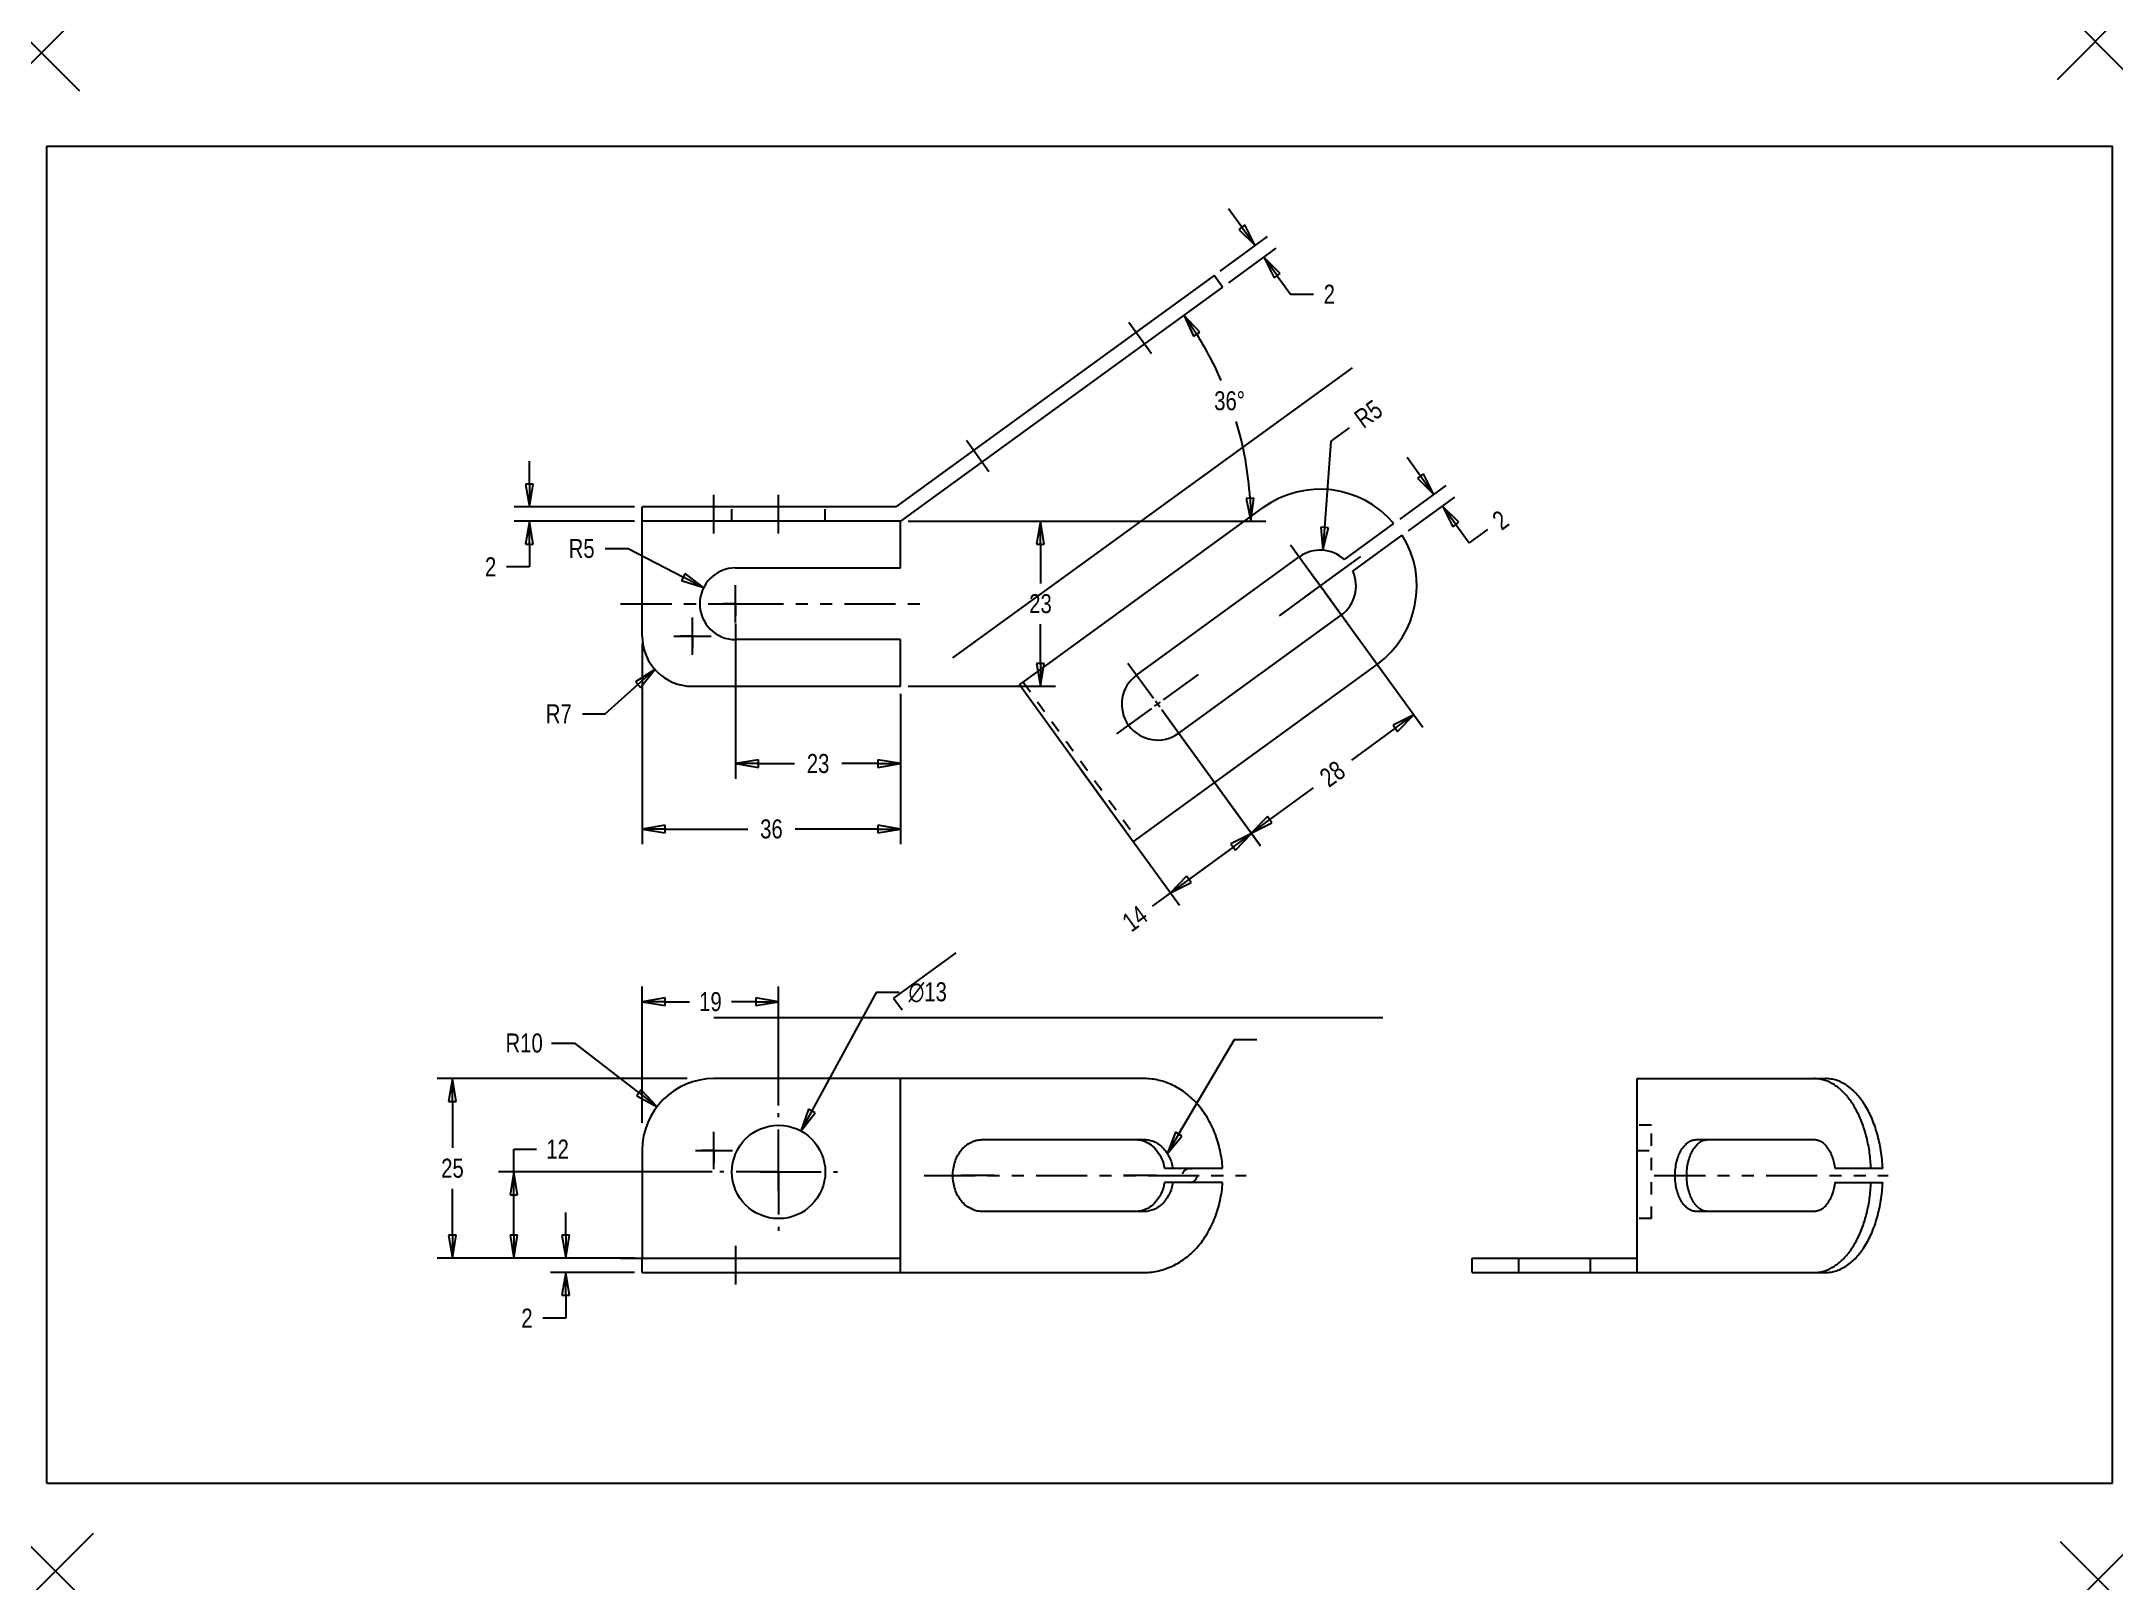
# Model space of a CAD drawing. Header units: inches. Extents: x 0 to 17, y -0.8 to 11.9.
import ezdxf

# ---------------------------------------------------------------- set-up
doc = ezdxf.new("R2010")
doc.units = ezdxf.units.IN
doc.header["$LTSCALE"] = 0.935
doc.header["$MEASUREMENT"] = 0
doc.header["$PDMODE"] = 3
doc.header["$PDSIZE"] = 0.3125
for name, pattern in [('CENTER', [0.6, 0.375, -0.075, 0.075, -0.075]), ('CENTER2', [1.125, 0.75, -0.125, 0.125, -0.125]), ('DASHED', [0.2, 0.1, -0.1]), ('HIDDEN', [0.2, 0.1, -0.1]), ('PHANTOM', [0.8, 0.45, -0.05, 0.1, -0.05, 0.1, -0.05])]:
    doc.linetypes.add(name, pattern=pattern)
doc.layers.get('0').update_dxf_attribs({"linetype": 'CONTINUOUS'})
doc.layers.get('Defpoints').update_dxf_attribs({"linetype": 'CONTINUOUS'})
for name, color, linetype in [('02___PRT_ALL_AXES', 7, 'CONTINUOUS'), ('03___PRT_ALL_CURVES', 7, 'CONTINUOUS'), ('aux line', 7, 'CONTINUOUS'), ('constructions', 7, 'DASHED'), ('Dimensions', 6, 'CONTINUOUS'), ('newhidden', 7, 'HIDDEN'), ('newview', 7, 'CONTINUOUS')]:
    doc.layers.add(name, color=color, linetype=linetype)
doc.styles.get("Standard").update_dxf_attribs({"font": 'txt', "width": 0.8})
doc.dimstyles.get("Standard").update_dxf_attribs({"dimtxt": 0.15625, "dimasz": 0.1875, "dimexe": 0.125, "dimexo": 0.0625, "dimgap": 0.09, "dimtad": 0, "dimtih": 1, "dimtoh": 1, "dimzin": 4, "dimdsep": 46, "dimtxsty": 'Standard', "dimblk": 'CLOSED', "dimblk1": 'CLOSED', "dimblk2": 'CLOSED', "dimcen": 0.09, "dimadec": 0, "dimazin": 0, "dimtp": 0.01, "dimtm": 0.01, "dimtfac": 1, "dimtofl": 0, "dimtmove": 0, "dimatfit": 3, "dimldrblk": 'CLOSED', "dimfxl": 1, "dimtolj": 1, "dimtzin": 4, "dimarcsym": 0})

# ---------------------------------------------------------------- blocks, each defined once
blk = doc.blocks.new('_CLOSED')
at = {"color": 0, "linetype": 'ByBlock'}
for p, q in [((0, 0), (-1, 0.167)), ((-1, 0.167), (-1, -0.167)), ((-1, -0.167), (0, 0)), ((-1, 0), (0, 0))]:
    blk.add_line(p, q, dxfattribs=at)
blk = doc.blocks.new('*D1')
at = {"layer": 'Defpoints', "color": 0, "transparency": 16777216}
for p in [(7.026, 7.914), (7.026, 6.556), (8.177, 6.556)]:
    blk.add_point(p, dxfattribs=at)
at = {"layer": 'Dimensions', "color": 0, "lineweight": -2, "transparency": 16777216}
for p, q in [((7.088, 7.914), (8.302, 7.914)), ((8.177, 7.727), (8.177, 7.403)), ((8.177, 6.743), (8.177, 7.067)), ((7.088, 6.556), (8.302, 6.556))]:
    blk.add_line(p, q, dxfattribs=at)
at = {"layer": 'Dimensions', "color": 0, "lineweight": -2, "transparency": 16777216, "xscale": 0.1875, "yscale": 0.1875, "zscale": 0.1875}
for p, rotation in [((8.177, 7.914), 90), ((8.177, 6.556), 270)]:
    blk.add_blockref('_CLOSED', p, dxfattribs=dict(at, rotation=rotation))
at = {"layer": 'Dimensions', "color": 0, "transparency": 16777216, "insert": (8.177, 7.235), "char_height": 0.1562, "attachment_point": 5}
blk.add_mtext('\\A1;23', dxfattribs=at)
blk = doc.blocks.new('*D2')
at = {"layer": 'Defpoints', "color": 0, "transparency": 16777216}
for p in [(4.9, 8.032), (3.971, 7.914), (4.9, 7.914)]:
    blk.add_point(p, dxfattribs=at)
at = {"layer": 'Dimensions', "color": 0, "lineweight": -2, "transparency": 16777216}
for p, q in [((3.971, 8.22), (3.971, 8.407)), ((4.837, 8.032), (3.846, 8.032)), ((4.837, 7.914), (3.846, 7.914)), ((3.971, 7.727), (3.971, 7.539)), ((3.971, 7.539), (3.783, 7.539))]:
    blk.add_line(p, q, dxfattribs=at)
at = {"layer": 'Dimensions', "color": 0, "lineweight": -2, "transparency": 16777216, "xscale": 0.1875, "yscale": 0.1875, "zscale": 0.1875}
for p, rotation in [((3.971, 8.032), 270), ((3.971, 7.914), 90)]:
    blk.add_blockref('_CLOSED', p, dxfattribs=dict(at, rotation=rotation))
at = {"layer": 'Dimensions', "color": 0, "transparency": 16777216, "insert": (3.652, 7.539), "char_height": 0.1562, "attachment_point": 5}
blk.add_mtext('\\A1;2', dxfattribs=at)
blk = doc.blocks.new('*D3')
at = {"layer": 'Defpoints', "color": 0, "transparency": 16777216}
for p in [(4.9, 6.969), (7.026, 6.556), (7.026, 5.382)]:
    blk.add_point(p, dxfattribs=at)
at = {"layer": 'Dimensions', "color": 0, "lineweight": -2, "transparency": 16777216}
for p, q in [((4.9, 6.907), (4.9, 5.257)), ((7.026, 6.493), (7.026, 5.257)), ((5.087, 5.382), (5.769, 5.382)), ((6.838, 5.382), (6.157, 5.382))]:
    blk.add_line(p, q, dxfattribs=at)
at = {"layer": 'Dimensions', "color": 0, "lineweight": -2, "transparency": 16777216, "xscale": 0.1875, "yscale": 0.1875, "zscale": 0.1875, "rotation": 180}
blk.add_blockref('_CLOSED', (4.9, 5.382), dxfattribs=at)
at = {"layer": 'Dimensions', "color": 0, "lineweight": -2, "transparency": 16777216, "xscale": 0.1875, "yscale": 0.1875, "zscale": 0.1875}
blk.add_blockref('_CLOSED', (7.026, 5.382), dxfattribs=at)
at = {"layer": 'Dimensions', "color": 0, "transparency": 16777216, "insert": (5.963, 5.382), "char_height": 0.1562, "attachment_point": 5}
blk.add_mtext('\\A1;36', dxfattribs=at)
blk = doc.blocks.new('*D4')
at = {"layer": 'Defpoints', "color": 0, "transparency": 16777216}
for p in [(5.668, 7.135), (7.026, 6.556), (7.026, 5.92)]:
    blk.add_point(p, dxfattribs=at)
at = {"layer": 'Dimensions', "color": 0, "lineweight": -2, "transparency": 16777216}
for p, q in [((5.668, 7.073), (5.668, 5.795)), ((7.026, 6.493), (7.026, 5.795)), ((5.855, 5.92), (6.153, 5.92)), ((6.838, 5.92), (6.541, 5.92))]:
    blk.add_line(p, q, dxfattribs=at)
at = {"layer": 'Dimensions', "color": 0, "lineweight": -2, "transparency": 16777216, "xscale": 0.1875, "yscale": 0.1875, "zscale": 0.1875, "rotation": 180}
blk.add_blockref('_CLOSED', (5.668, 5.92), dxfattribs=at)
at = {"layer": 'Dimensions', "color": 0, "lineweight": -2, "transparency": 16777216, "xscale": 0.1875, "yscale": 0.1875, "zscale": 0.1875}
blk.add_blockref('_CLOSED', (7.026, 5.92), dxfattribs=at)
at = {"layer": 'Dimensions', "color": 0, "transparency": 16777216, "insert": (6.347, 5.92), "char_height": 0.1562, "attachment_point": 5}
blk.add_mtext('\\A1;23', dxfattribs=at)
blk = doc.blocks.new('*D5')
at = {"layer": 'Defpoints', "color": 0, "transparency": 16777216}
for p in [(6.022, 3.961), (4.9, 2.903), (6.022, 3.045)]:
    blk.add_point(p, dxfattribs=at)
at = {"layer": 'Dimensions', "color": 0, "lineweight": -2, "transparency": 16777216}
for p, q in [((4.9, 2.966), (4.9, 4.086)), ((5.087, 3.961), (5.288, 3.961)), ((5.834, 3.961), (5.634, 3.961)), ((6.022, 3.108), (6.022, 4.086))]:
    blk.add_line(p, q, dxfattribs=at)
at = {"layer": 'Dimensions', "color": 0, "lineweight": -2, "transparency": 16777216, "xscale": 0.1875, "yscale": 0.1875, "zscale": 0.1875, "rotation": 180}
blk.add_blockref('_CLOSED', (4.9, 3.961), dxfattribs=at)
at = {"layer": 'Dimensions', "color": 0, "lineweight": -2, "transparency": 16777216, "xscale": 0.1875, "yscale": 0.1875, "zscale": 0.1875}
blk.add_blockref('_CLOSED', (6.022, 3.961), dxfattribs=at)
at = {"layer": 'Dimensions', "color": 0, "transparency": 16777216, "insert": (5.461, 3.961), "char_height": 0.1562, "attachment_point": 5}
blk.add_mtext('\\A1;19', dxfattribs=at)
blk = doc.blocks.new('*D6')
at = {"layer": 'Defpoints', "color": 0, "transparency": 16777216}
for p in [(3.338, 3.329), (5.332, 3.329), (4.81, 1.853)]:
    blk.add_point(p, dxfattribs=at)
at = {"layer": 'Dimensions', "color": 0, "lineweight": -2, "transparency": 16777216}
for p, q in [((5.27, 3.329), (3.213, 3.329)), ((3.338, 3.141), (3.338, 2.759)), ((3.338, 2.04), (3.338, 2.423)), ((4.747, 1.853), (3.213, 1.853))]:
    blk.add_line(p, q, dxfattribs=at)
at = {"layer": 'Dimensions', "color": 0, "lineweight": -2, "transparency": 16777216, "xscale": 0.1875, "yscale": 0.1875, "zscale": 0.1875}
for p, rotation in [((3.338, 3.329), 90), ((3.338, 1.853), 270)]:
    blk.add_blockref('_CLOSED', p, dxfattribs=dict(at, rotation=rotation))
at = {"layer": 'Dimensions', "color": 0, "transparency": 16777216, "insert": (3.338, 2.591), "char_height": 0.1562, "attachment_point": 5}
blk.add_mtext('\\A1;25', dxfattribs=at)
blk = doc.blocks.new('*D7')
at = {"layer": 'Defpoints', "color": 0, "transparency": 16777216}
for p in [(3.843, 2.561), (5.538, 2.561), (4.9, 1.853)]:
    blk.add_point(p, dxfattribs=at)
at = {"layer": 'Dimensions', "color": 0, "lineweight": -2, "transparency": 16777216}
for p, q in [((3.843, 2.561), (3.843, 2.749)), ((3.843, 2.749), (4.03, 2.749)), ((5.476, 2.561), (3.718, 2.561)), ((3.843, 2.04), (3.843, 2.374)), ((4.837, 1.853), (3.718, 1.853))]:
    blk.add_line(p, q, dxfattribs=at)
at = {"layer": 'Dimensions', "color": 0, "lineweight": -2, "transparency": 16777216, "xscale": 0.1875, "yscale": 0.1875, "zscale": 0.1875}
for p, rotation in [((3.843, 2.561), 90), ((3.843, 1.853), 270)]:
    blk.add_blockref('_CLOSED', p, dxfattribs=dict(at, rotation=rotation))
at = {"layer": 'Dimensions', "color": 0, "transparency": 16777216, "insert": (4.203, 2.749), "char_height": 0.1562, "attachment_point": 5}
blk.add_mtext('\\A1;12', dxfattribs=at)
blk = doc.blocks.new('*D8')
at = {"layer": 'Defpoints', "color": 0, "transparency": 16777216}
for p in [(4.27, 1.734), (4.9, 1.853), (4.9, 1.734)]:
    blk.add_point(p, dxfattribs=at)
at = {"layer": 'Dimensions', "color": 0, "lineweight": -2, "transparency": 16777216}
for p, q in [((4.27, 2.04), (4.27, 2.228)), ((4.837, 1.853), (4.145, 1.853)), ((4.837, 1.734), (4.145, 1.734)), ((4.27, 1.547), (4.27, 1.359)), ((4.27, 1.359), (4.082, 1.359))]:
    blk.add_line(p, q, dxfattribs=at)
at = {"layer": 'Dimensions', "color": 0, "lineweight": -2, "transparency": 16777216, "xscale": 0.1875, "yscale": 0.1875, "zscale": 0.1875}
for p, rotation in [((4.27, 1.853), 270), ((4.27, 1.734), 90)]:
    blk.add_blockref('_CLOSED', p, dxfattribs=dict(at, rotation=rotation))
at = {"layer": 'Dimensions', "color": 0, "transparency": 16777216, "insert": (3.951, 1.359), "char_height": 0.1562, "attachment_point": 5}
blk.add_mtext('\\A1;2', dxfattribs=at)
blk = doc.blocks.new('*D9')
at = {"layer": 'Defpoints', "color": 0, "transparency": 16777216}
for p in [(5.022, 3.098), (5.49, 2.738)]:
    blk.add_point(p, dxfattribs=at)
at = {"layer": 'Dimensions', "color": 0, "lineweight": -2, "transparency": 16777216}
for p, q in [((4.153, 3.621), (4.341, 3.621)), ((4.341, 3.621), (4.873, 3.212)), ((5.337, 2.738), (5.643, 2.738)), ((5.49, 2.585), (5.49, 2.891))]:
    blk.add_line(p, q, dxfattribs=at)
at = {"layer": 'Dimensions', "color": 0, "lineweight": -2, "transparency": 16777216, "xscale": 0.1875, "yscale": 0.1875, "zscale": 0.1875, "rotation": 322.5051609235146}
blk.add_blockref('_CLOSED', (5.022, 3.098), dxfattribs=at)
at = {"layer": 'Dimensions', "color": 0, "transparency": 16777216, "insert": (3.928, 3.621), "char_height": 0.1562, "attachment_point": 5}
blk.add_mtext('\\A1;R10', dxfattribs=at)
blk = doc.blocks.new('*D10')
at = {"layer": 'Defpoints', "color": 0, "transparency": 16777216}
for p in [(6.205, 2.898), (5.838, 2.224)]:
    blk.add_point(p, dxfattribs=at)
at = {"layer": 'Dimensions', "color": 0, "lineweight": -2, "transparency": 16777216}
for p, q in [((6.826, 4.038), (6.295, 3.063)), ((7.014, 4.038), (6.826, 4.038)), ((5.869, 2.561), (6.175, 2.561)), ((6.022, 2.408), (6.022, 2.714))]:
    blk.add_line(p, q, dxfattribs=at)
at = {"layer": 'Dimensions', "color": 0, "lineweight": -2, "transparency": 16777216, "xscale": 0.1875, "yscale": 0.1875, "zscale": 0.1875, "rotation": 241.4311651560944}
blk.add_blockref('_CLOSED', (6.205, 2.898), dxfattribs=at)
at = {"layer": 'Dimensions', "color": 0, "transparency": 16777216, "insert": (7.249, 4.038), "char_height": 0.1562, "attachment_point": 5}
blk.add_mtext('\\A1;∅13', dxfattribs=at)
blk = doc.blocks.new('*D11')
at = {"layer": 'Defpoints', "color": 0, "transparency": 16777216}
for p in [(5.313, 6.969), (5.004, 6.695)]:
    blk.add_point(p, dxfattribs=at)
at = {"layer": 'Dimensions', "color": 0, "lineweight": -2, "transparency": 16777216}
for p, q in [((5.313, 6.816), (5.313, 7.122)), ((5.16, 6.969), (5.466, 6.969)), ((4.595, 6.33), (4.864, 6.57)), ((4.407, 6.33), (4.595, 6.33))]:
    blk.add_line(p, q, dxfattribs=at)
at = {"layer": 'Dimensions', "color": 0, "lineweight": -2, "transparency": 16777216, "xscale": 0.1875, "yscale": 0.1875, "zscale": 0.1875, "rotation": 41.65293263562302}
blk.add_blockref('_CLOSED', (5.004, 6.695), dxfattribs=at)
at = {"layer": 'Dimensions', "color": 0, "transparency": 16777216, "insert": (4.213, 6.33), "char_height": 0.1562, "attachment_point": 5}
blk.add_mtext('\\A1;R7', dxfattribs=at)
blk = doc.blocks.new('*D12')
at = {"layer": 'Defpoints', "color": 0, "transparency": 16777216}
for p in [(5.405, 7.37), (5.668, 7.235)]:
    blk.add_point(p, dxfattribs=at)
at = {"layer": 'Dimensions', "color": 0, "lineweight": -2, "transparency": 16777216}
for p, q in [((4.595, 7.689), (4.783, 7.689)), ((4.783, 7.689), (5.238, 7.455)), ((5.668, 7.082), (5.668, 7.388)), ((5.515, 7.235), (5.821, 7.235))]:
    blk.add_line(p, q, dxfattribs=at)
at = {"layer": 'Dimensions', "color": 0, "lineweight": -2, "transparency": 16777216, "xscale": 0.1875, "yscale": 0.1875, "zscale": 0.1875, "rotation": 332.8592940777541}
blk.add_blockref('_CLOSED', (5.405, 7.37), dxfattribs=at)
at = {"layer": 'Dimensions', "color": 0, "transparency": 16777216, "insert": (4.401, 7.689), "char_height": 0.1562, "attachment_point": 5}
blk.add_mtext('\\A1;R5', dxfattribs=at)
blk = doc.blocks.new('*D13')
at = {"layer": 'Defpoints', "color": 0, "transparency": 16777216}
for p in [(9.676, 9.839), (9.845, 8.513), (7.22, 8.055), (5.49, 7.914), (7.026, 7.914)]:
    blk.add_point(p, dxfattribs=at)
at = {"layer": 'Dimensions', "color": 0, "lineweight": -2, "transparency": 16777216}
blk.add_line((7.088, 7.914), (10.033, 7.914), dxfattribs=at)
for start, end in [(23.6802, 32.2717), (3.7283, 16.5563)]:
    blk.add_arc((7.026, 7.914), 2.882, start, end, dxfattribs=at)
at = {"layer": 'Dimensions', "color": 0, "lineweight": -2, "transparency": 16777216, "xscale": 0.1875, "yscale": 0.1875, "zscale": 0.1875}
for p, rotation in [((9.357, 9.608), 124.1358478790351), ((9.908, 7.914), 271.8641521204108)]:
    blk.add_blockref('_CLOSED', p, dxfattribs=dict(at, rotation=rotation))
at = {"layer": 'Dimensions', "color": 0, "transparency": 16777216, "insert": (9.733, 8.904), "char_height": 0.1562, "attachment_point": 5}
blk.add_mtext('\\A1;36°', dxfattribs=at)
blk = doc.blocks.new('*D16')
at = {"layer": 'Defpoints', "color": 0, "transparency": 16777216}
for p in [(10.015, 10.086), (9.606, 9.935), (9.676, 9.839)]:
    blk.add_point(p, dxfattribs=at)
at = {"layer": 'Dimensions', "color": 0, "lineweight": -2, "transparency": 16777216}
for p, q in [((9.835, 10.333), (9.725, 10.485)), ((9.657, 9.972), (10.046, 10.255)), ((9.726, 9.876), (10.116, 10.159)), ((10.125, 9.934), (10.235, 9.782)), ((10.235, 9.782), (10.423, 9.782))]:
    blk.add_line(p, q, dxfattribs=at)
at = {"layer": 'Dimensions', "color": 0, "lineweight": -2, "transparency": 16777216, "xscale": 0.1875, "yscale": 0.1875, "zscale": 0.1875}
for p, rotation in [((9.945, 10.181), 306.0000000053164), ((10.015, 10.086), 126.0000000053164)]:
    blk.add_blockref('_CLOSED', p, dxfattribs=dict(at, rotation=rotation))
at = {"layer": 'Dimensions', "color": 0, "transparency": 16777216, "insert": (10.554, 9.782), "char_height": 0.1562, "attachment_point": 5}
blk.add_mtext('\\A1;2', dxfattribs=at)
blk = doc.blocks.new('*U20')
at = {"layer": 'newview', "color": 0, "linetype": 'CENTER2', "transparency": 16777216}
for p, q in [((0, 0.059), (0, 0.415)), ((-0.415, 0), (-0.059, 0)), ((0.059, 0), (0.415, 0)), ((0, -0.415), (0, -0.059))]:
    blk.add_line(p, q, dxfattribs=at)
at = {"layer": 'newview', "color": 0, "linetype": 'Continuous', "transparency": 16777216}
for p, q in [((-0.03, 0), (0.03, 0)), ((0, -0.03), (0, 0.03))]:
    blk.add_line(p, q, dxfattribs=at)
blk = doc.blocks.new('*U21')
at = {"layer": 'newview', "color": 0, "linetype": 'CENTER2', "transparency": 16777216}
for p, q in [((0, 0.059), (0, 0.415)), ((-0.415, 0), (-0.059, 0)), ((0.059, 0), (0.415, 0)), ((0, -0.415), (0, -0.059))]:
    blk.add_line(p, q, dxfattribs=at)
at = {"layer": 'newview', "color": 0, "linetype": 'Continuous', "transparency": 16777216}
for p, q in [((-0.03, 0), (0.03, 0)), ((0, -0.03), (0, 0.03))]:
    blk.add_line(p, q, dxfattribs=at)
blk = doc.blocks.new('*D22')
at = {"layer": 'Defpoints', "color": 0, "transparency": 16777216}
for p in [(10.479, 7.381), (9.141, 6.409), (11.249, 6.321)]:
    blk.add_point(p, dxfattribs=at)
at = {"layer": 'Dimensions', "color": 0, "lineweight": -2, "transparency": 16777216}
for p, q in [((10.516, 7.331), (11.323, 6.22)), ((9.178, 6.359), (9.985, 5.248)), ((11.097, 6.211), (10.737, 5.949)), ((10.063, 5.459), (10.423, 5.721))]:
    blk.add_line(p, q, dxfattribs=at)
at = {"layer": 'Dimensions', "color": 0, "lineweight": -2, "transparency": 16777216, "xscale": 0.1875, "yscale": 0.1875, "zscale": 0.1875}
for p, rotation in [((11.249, 6.321), 36.00000000531636), ((9.911, 5.349), 216.0000000053164)]:
    blk.add_blockref('_CLOSED', p, dxfattribs=dict(at, rotation=rotation))
at = {"layer": 'Dimensions', "color": 0, "transparency": 16777216, "insert": (10.58, 5.835), "char_height": 0.1562, "attachment_point": 5, "rotation": 36}
blk.add_mtext('\\A1;28', dxfattribs=at)
blk = doc.blocks.new('*D23')
at = {"layer": 'Defpoints', "color": 0, "transparency": 16777216}
for p in [(9.141, 6.409), (8.472, 5.923), (9.246, 4.858)]:
    blk.add_point(p, dxfattribs=at)
at = {"layer": 'Dimensions', "color": 0, "lineweight": -2, "transparency": 16777216}
for p, q in [((9.178, 6.359), (9.989, 5.243)), ((8.509, 5.873), (9.32, 4.757)), ((9.764, 5.234), (9.398, 4.968)), ((9.246, 4.858), (9.095, 4.748))]:
    blk.add_line(p, q, dxfattribs=at)
at = {"layer": 'Dimensions', "color": 0, "lineweight": -2, "transparency": 16777216, "xscale": 0.1875, "yscale": 0.1875, "zscale": 0.1875}
for p, rotation in [((9.915, 5.344), 36.00000000531636), ((9.246, 4.858), 216.0000000053164)]:
    blk.add_blockref('_CLOSED', p, dxfattribs=dict(at, rotation=rotation))
at = {"layer": 'Dimensions', "color": 0, "transparency": 16777216, "insert": (8.954, 4.646), "char_height": 0.1562, "attachment_point": 5, "rotation": 36}
blk.add_mtext('\\A1;14', dxfattribs=at)
blk = doc.blocks.new('*D24')
at = {"layer": 'Defpoints', "color": 0, "transparency": 16777216}
for p in [(11.485, 8.039), (11.086, 7.895), (11.155, 7.8)]:
    blk.add_point(p, dxfattribs=at)
at = {"layer": 'Dimensions', "color": 0, "lineweight": -2, "transparency": 16777216}
for p, q in [((11.305, 8.286), (11.195, 8.438)), ((11.136, 7.932), (11.516, 8.208)), ((11.206, 7.836), (11.586, 8.112)), ((11.595, 7.887), (11.705, 7.736)), ((11.857, 7.846), (11.705, 7.736))]:
    blk.add_line(p, q, dxfattribs=at)
at = {"layer": 'Dimensions', "color": 0, "lineweight": -2, "transparency": 16777216, "xscale": 0.1875, "yscale": 0.1875, "zscale": 0.1875}
for p, rotation in [((11.415, 8.135), 306.0000000053164), ((11.485, 8.039), 126.0000000053164)]:
    blk.add_blockref('_CLOSED', p, dxfattribs=dict(at, rotation=rotation))
at = {"layer": 'Dimensions', "color": 0, "transparency": 16777216, "insert": (11.963, 7.923), "char_height": 0.1562, "attachment_point": 5, "rotation": 36}
blk.add_mtext('\\A1;2', dxfattribs=at)
blk = doc.blocks.new('*D25')
at = {"layer": 'Defpoints', "color": 0, "transparency": 16777216}
for p in [(10.501, 7.676), (10.479, 7.381)]:
    blk.add_point(p, dxfattribs=at)
at = {"layer": 'Dimensions', "color": 0, "lineweight": -2, "transparency": 16777216}
for p, q in [((10.567, 8.572), (10.514, 7.863)), ((10.718, 8.682), (10.567, 8.572)), ((10.569, 7.258), (10.389, 7.505)), ((10.355, 7.291), (10.603, 7.471))]:
    blk.add_line(p, q, dxfattribs=at)
at = {"layer": 'Dimensions', "color": 0, "lineweight": -2, "transparency": 16777216, "xscale": 0.1875, "yscale": 0.1875, "zscale": 0.1875, "rotation": 265.7780940955201}
blk.add_blockref('_CLOSED', (10.501, 7.676), dxfattribs=at)
at = {"layer": 'Dimensions', "color": 0, "transparency": 16777216, "insert": (10.876, 8.796), "char_height": 0.1562, "attachment_point": 5, "rotation": 36}
blk.add_mtext('\\A1;R5', dxfattribs=at)

msp = doc.modelspace()

# ---------------------------------------------------------------- linework, layer by layer
at = {"color": 7, "linetype": 'Continuous'}
for p, q in [((0, 0), (0, 11)), ((0, 11), (17, 11)), ((17, 0), (17, 11)), ((9.606, 9.935), (6.987, 8.032)), ((9.676, 9.839), (9.606, 9.935)), ((9.676, 9.839), (7.026, 7.914)), ((6.987, 8.032), (5.49, 8.032)), ((7.026, 7.914), (5.49, 7.914)), ((7.026, 7.53), (7.026, 7.914)), ((5.668, 7.53), (7.026, 7.53)), ((7.026, 6.94), (5.668, 6.94)), ((7.026, 6.556), (7.026, 6.94)), ((5.313, 6.556), (7.026, 6.556)), ((10.994, 3.829), (5.49, 3.829)), ((9.032, 3.329), (5.49, 3.329)), ((7.026, 1.734), (7.026, 3.329)), ((13.087, 1.734), (13.087, 3.329)), ((13.087, 3.329), (14.641, 3.329)), ((7.695, 2.827), (9.032, 2.827)), ((13.573, 2.827), (14.545, 2.827)), ((9.197, 2.591), (9.676, 2.591)), ((14.715, 2.591), (15.108, 2.591)), ((9.676, 2.473), (9.197, 2.473)), ((14.715, 2.473), (15.108, 2.473)), ((9.032, 2.236), (7.695, 2.236)), ((14.545, 2.236), (13.573, 2.236)), ((4.9, 1.734), (4.9, 1.853)), ((4.9, 1.853), (7.026, 1.853)), ((4.9, 1.734), (9.032, 1.734)), ((11.729, 1.734), (11.729, 1.853)), ((11.729, 1.853), (13.087, 1.853)), ((11.729, 1.734), (14.641, 1.734)), ((12.113, 1.734), (12.113, 1.853)), ((12.703, 1.734), (12.703, 1.853)), ((0, 0), (17, 0))]:
    msp.add_line(p, q, dxfattribs=at)
for centre, radius, start, end in [((5.668, 7.235), 0.295, 90, 270), ((5.313, 6.969), 0.413, 180, 270), ((8.961, 2.623), 0.204, 70.6682, 71.7444), ((8.961, 2.44), 0.204, 288.2556, 289.3318)]:
    msp.add_arc(centre, radius, start, end, dxfattribs=at)
for points, knots in [([(9.676, 2.591), (9.673, 2.64), (9.659, 2.738), (9.618, 2.877), (9.556, 3.006), (9.476, 3.117), (9.38, 3.209), (9.271, 3.277), (9.154, 3.319), (9.073, 3.329), (9.032, 3.329)], [0, 0, 0, 0, 0.137853, 0.273447, 0.405448, 0.532908, 0.655449, 0.773371, 0.887676, 1, 1, 1, 1]), ([(14.634, 3.314), (14.62, 3.319), (14.59, 3.326), (14.56, 3.329), (14.545, 3.329)], [0, 0, 0, 0, 0.504336, 1, 1, 1, 1]), ([(15.012, 2.591), (15.01, 2.634), (15.003, 2.718), (14.979, 2.841), (14.944, 2.956), (14.899, 3.06), (14.844, 3.15), (14.781, 3.224), (14.712, 3.281), (14.66, 3.306), (14.634, 3.314)], [0, 0, 0, 0, 0.149804, 0.295861, 0.435842, 0.567775, 0.690249, 0.80263, 0.905319, 1, 1, 1, 1]), ([(15.108, 2.591), (15.106, 2.64), (15.096, 2.737), (15.066, 2.876), (15.022, 3.003), (14.964, 3.115), (14.895, 3.206), (14.828, 3.265), (14.771, 3.298), (14.729, 3.316), (14.685, 3.327), (14.655, 3.329), (14.641, 3.329)], [0, 0, 0, 0, 0.155177, 0.305465, 0.447791, 0.579715, 0.699825, 0.808158, 0.858544, 0.906905, 0.953838, 1, 1, 1, 1]), ([(7.695, 2.236), (7.679, 2.236), (7.647, 2.24), (7.602, 2.258), (7.56, 2.285), (7.511, 2.336), (7.467, 2.419), (7.45, 2.532), (7.467, 2.645), (7.511, 2.728), (7.56, 2.778), (7.602, 2.806), (7.647, 2.823), (7.679, 2.827), (7.695, 2.827)], [0, 0, 0, 0, 0.055995, 0.113077, 0.172115, 0.233616, 0.363494, 0.5, 0.636506, 0.766384, 0.827885, 0.886923, 0.944005, 1, 1, 1, 1]), ([(8.963, 2.827), (8.968, 2.827), (8.989, 2.826), (9.01, 2.822), (9.025, 2.817)], [0, 0, 0, 0, 0.248815, 1, 1, 1, 1]), ([(9.028, 2.816), (9.05, 2.808), (9.091, 2.785), (9.142, 2.733), (9.179, 2.667), (9.193, 2.617), (9.197, 2.591)], [0, 0, 0, 0, 0.230523, 0.474167, 0.731677, 1, 1, 1, 1]), ([(9.032, 2.827), (9.046, 2.827), (9.074, 2.824), (9.114, 2.811), (9.151, 2.79), (9.185, 2.761), (9.214, 2.726), (9.247, 2.67), (9.261, 2.623), (9.267, 2.591)], [0, 0, 0, 0, 0.113455, 0.228623, 0.346898, 0.46928, 0.596195, 0.727521, 1, 1, 1, 1]), ([(13.573, 2.236), (13.562, 2.236), (13.538, 2.241), (13.505, 2.258), (13.475, 2.286), (13.448, 2.324), (13.427, 2.368), (13.411, 2.419), (13.402, 2.474), (13.398, 2.532), (13.402, 2.589), (13.411, 2.644), (13.427, 2.695), (13.448, 2.74), (13.475, 2.777), (13.505, 2.805), (13.538, 2.823), (13.562, 2.827), (13.573, 2.827)], [0, 0, 0, 0, 0.045916, 0.094918, 0.14916, 0.20957, 0.276012, 0.347577, 0.422828, 0.5, 0.577172, 0.652423, 0.723988, 0.79043, 0.85084, 0.905082, 0.954084, 1, 1, 1, 1]), ([(13.669, 2.236), (13.657, 2.236), (13.633, 2.241), (13.6, 2.258), (13.57, 2.286), (13.544, 2.324), (13.523, 2.368), (13.507, 2.419), (13.497, 2.474), (13.494, 2.532), (13.497, 2.589), (13.507, 2.644), (13.523, 2.695), (13.544, 2.74), (13.57, 2.777), (13.6, 2.805), (13.633, 2.823), (13.657, 2.827), (13.669, 2.827)], [0, 0, 0, 0, 0.045916, 0.094918, 0.14916, 0.20957, 0.276012, 0.347577, 0.422828, 0.5, 0.577172, 0.652423, 0.723988, 0.79043, 0.85084, 0.905082, 0.954084, 1, 1, 1, 1]), ([(14.545, 2.827), (14.555, 2.827), (14.576, 2.824), (14.605, 2.81), (14.632, 2.789), (14.656, 2.76), (14.677, 2.725), (14.701, 2.669), (14.711, 2.623), (14.715, 2.591)], [0, 0, 0, 0, 0.094941, 0.194843, 0.303436, 0.422805, 0.553423, 0.694486, 1, 1, 1, 1]), ([(9.197, 2.473), (9.193, 2.447), (9.179, 2.397), (9.142, 2.33), (9.091, 2.278), (9.05, 2.255), (9.028, 2.248)], [0, 0, 0, 0, 0.268323, 0.525833, 0.769477, 1, 1, 1, 1]), ([(9.032, 1.734), (9.073, 1.734), (9.154, 1.744), (9.271, 1.786), (9.38, 1.854), (9.476, 1.946), (9.556, 2.058), (9.618, 2.186), (9.659, 2.326), (9.673, 2.423), (9.676, 2.473)], [0, 0, 0, 0, 0.112324, 0.226629, 0.344551, 0.467092, 0.594552, 0.726553, 0.862147, 1, 1, 1, 1]), ([(9.267, 2.473), (9.261, 2.44), (9.247, 2.393), (9.214, 2.338), (9.185, 2.302), (9.151, 2.274), (9.114, 2.252), (9.074, 2.239), (9.046, 2.236), (9.032, 2.236)], [0, 0, 0, 0, 0.272479, 0.403805, 0.53072, 0.653102, 0.771377, 0.886545, 1, 1, 1, 1]), ([(14.715, 2.473), (14.711, 2.441), (14.701, 2.395), (14.677, 2.339), (14.656, 2.303), (14.632, 2.274), (14.605, 2.253), (14.576, 2.24), (14.555, 2.236), (14.545, 2.236)], [0, 0, 0, 0, 0.305514, 0.446577, 0.577195, 0.696564, 0.805157, 0.905059, 1, 1, 1, 1]), ([(14.634, 1.749), (14.66, 1.758), (14.712, 1.783), (14.781, 1.839), (14.844, 1.913), (14.899, 2.003), (14.944, 2.107), (14.979, 2.222), (15.003, 2.345), (15.01, 2.43), (15.012, 2.473)], [0, 0, 0, 0, 0.094681, 0.19737, 0.309751, 0.432225, 0.564158, 0.704139, 0.850196, 1, 1, 1, 1]), ([(14.641, 1.734), (14.655, 1.734), (14.685, 1.737), (14.729, 1.747), (14.771, 1.765), (14.828, 1.798), (14.895, 1.857), (14.964, 1.949), (15.022, 2.06), (15.066, 2.188), (15.096, 2.327), (15.106, 2.424), (15.108, 2.473)], [0, 0, 0, 0, 0.046162, 0.093095, 0.141456, 0.191842, 0.300175, 0.420285, 0.552209, 0.694535, 0.844823, 1, 1, 1, 1]), ([(9.025, 2.246), (9.02, 2.245), (9, 2.239), (8.979, 2.236), (8.963, 2.236)], [0, 0, 0, 0, 0.252339, 1, 1, 1, 1]), ([(14.545, 1.734), (14.56, 1.734), (14.59, 1.737), (14.62, 1.744), (14.634, 1.749)], [0, 0, 0, 0, 0.495664, 1, 1, 1, 1])]:
    msp.add_open_spline(points, degree=3, knots=knots, dxfattribs=at)
at = {"layer": '02___PRT_ALL_AXES', "color": 7, "linetype": 'CENTER'}
for p, q in [((9.091, 9.291), (8.904, 9.549)), ((7.753, 8.319), (7.567, 8.577)), ((5.49, 8.032), (5.49, 8.132)), ((6.022, 7.814), (6.022, 8.132)), ((5.49, 7.814), (5.49, 7.914)), ((5.668, 7.235), (5.668, 7.335)), ((5.668, 7.235), (5.568, 7.235)), ((5.668, 7.235), (5.668, 7.135)), ((5.668, 7.235), (5.768, 7.235)), ((5.313, 6.969), (5.313, 7.069)), ((5.313, 6.969), (5.213, 6.969)), ((5.313, 6.969), (5.313, 6.869)), ((5.313, 6.969), (5.413, 6.969)), ((6.022, 2.561), (6.022, 3.045)), ((5.49, 2.738), (5.39, 2.738)), ((5.49, 2.738), (5.49, 2.838)), ((5.49, 2.738), (5.49, 2.638)), ((5.49, 2.738), (5.59, 2.738)), ((6.022, 2.561), (5.538, 2.561)), ((6.022, 2.561), (6.022, 2.077)), ((6.022, 2.561), (6.506, 2.561)), ((7.795, 2.532), (7.525, 2.532)), ((9.132, 2.532), (8.863, 2.532)), ((5.668, 1.953), (5.668, 1.634))]:
    msp.add_line(p, q, dxfattribs=at)
at = {"layer": '02___PRT_ALL_AXES', "color": 7, "linetype": 'Continuous'}
for p, q in [((4.9, 6.969), (4.9, 8.032)), ((5.49, 8.032), (4.9, 8.032)), ((5.49, 7.914), (4.9, 7.914)), ((4.9, 2.738), (4.9, 1.853))]:
    msp.add_line(p, q, dxfattribs=at)
at = {"layer": '02___PRT_ALL_AXES', "color": 7, "linetype": 'PHANTOM'}
msp.add_line((5.49, 7.914), (5.49, 8.032), dxfattribs=at)
at = {"layer": '02___PRT_ALL_AXES', "color": 8, "linetype": 'HIDDEN'}
for p, q in [((5.638, 7.914), (5.638, 8.032)), ((6.406, 8.032), (5.638, 8.032)), ((6.406, 7.914), (6.406, 8.032)), ((6.406, 7.914), (5.638, 7.914)), ((13.087, 3.329), (13.205, 3.329)), ((13.087, 2.177), (13.087, 2.945)), ((13.205, 2.945), (13.087, 2.945)), ((13.205, 2.177), (13.205, 2.945)), ((13.087, 2.738), (13.205, 2.738)), ((13.205, 2.177), (13.087, 2.177))]:
    msp.add_line(p, q, dxfattribs=at)
at = {"layer": '02___PRT_ALL_AXES', "color": 7, "linetype": 'Continuous'}
msp.add_circle((6.022, 2.561), 0.384, dxfattribs=at)
msp.add_arc((5.49, 2.738), 0.591, 90, 180, dxfattribs=at)
at = {"layer": '03___PRT_ALL_CURVES', "color": 7, "linetype": 'PHANTOM'}
for p, q in [((4.722, 7.235), (7.257, 7.235)), ((7.22, 2.532), (9.87, 2.532)), ((13.228, 2.532), (15.154, 2.532)), ((4.722, 1.853), (4.9, 1.853))]:
    msp.add_line(p, q, dxfattribs=at)
at = {"layer": '03___PRT_ALL_CURVES', "color": 8, "linetype": 'PHANTOM'}
msp.add_line((4.9, 1.853), (7.026, 1.853), dxfattribs=at)
at = {"layer": 'aux line'}
msp.add_line((7.456, 6.789), (10.744, 9.177), dxfattribs=at)
at = {"layer": 'constructions'}
msp.add_circle((9.405, 2.532), 0.0591, dxfattribs=at)
at = {"layer": 'Dimensions'}
for p, q in [((9.77, 3.648), (9.314, 2.873)), ((9.957, 3.648), (9.77, 3.648))]:
    msp.add_line(p, q, dxfattribs=at)
for p in [(-0.045, 11.768), (16.858, 11.861), (0.072, -0.722), (16.881, -0.792)]:
    msp.add_point(p, dxfattribs=at)
at = {"layer": 'newhidden'}
msp.add_line((8.035, 6.591), (8.972, 5.301), dxfattribs=at)
at = {"layer": 'newview'}
for p, q in [((8.004, 6.568), (10.01, 8.026)), ((10.678, 7.599), (11.086, 7.895)), ((10.748, 7.504), (11.155, 7.8)), ((8.968, 6.648), (10.305, 7.62)), ((9.315, 6.171), (10.652, 7.142)), ((8.941, 5.278), (10.947, 6.736)), ((8.941, 5.278), (8.004, 6.568)), ((7.48, 4.363), (6.968, 3.991)), ((6.968, 3.991), (7.038, 3.896))]:
    msp.add_line(p, q, dxfattribs=at)
for centre, radius, start, end in [((10.477, 7.38), 0.797, 40.248, 125.8424), ((10.479, 7.381), 0.295, 47.537, 126), ((10.477, 7.38), 0.797, 306.1576, 31.752), ((10.479, 7.381), 0.295, 306, 24.463), ((9.141, 6.409), 0.295, 126, 306)]:
    msp.add_arc(centre, radius, start, end, dxfattribs=at)

# ---------------------------------------------------------------- block references
at = {"layer": 'Dimensions', "xscale": 0.1875, "yscale": 0.1875, "zscale": 0.1875, "rotation": 239.5290747327547}
msp.add_blockref('_CLOSED', (9.219, 2.711), dxfattribs=at)
at = {"layer": 'newview', "linetype": 'CENTER2', "rotation": 36.00000000531635}
for name, p in [('*U21', (10.479, 7.381)), ('*U20', (9.141, 6.409))]:
    msp.add_blockref(name, p, dxfattribs=at)

# ---------------------------------------------------------------- dimensions: what is measured, and where the dimension line sits
at = {"layer": 'Dimensions'}
dim = msp.add_aligned_dim(p1=(9.606, 9.935), p2=(9.676, 9.839), distance=0.419, dimstyle='Standard', override={"dimdec": 0, "dimlfac": 16.9329, "dimzin": 0, "dimcen": 0.153, "dimtp": 0, "dimtm": 0, "dimtdec": 0, "dimtzin": 0}, dxfattribs=at)
dim.commit()
dim.dimension.update_dxf_attribs({"geometry": '*D16', "text_midpoint": (10.554, 9.782)})
dim = msp.add_angular_dim_2l(base=(9.845, 8.513), line1=((7.22, 8.055), (9.676, 9.839)), line2=((7.026, 7.914), (5.49, 7.914)), dimstyle='Standard', override={"dimdec": 0, "dimlfac": 16.9329, "dimzin": 0, "dimcen": 0.153, "dimtp": 0, "dimtm": 0, "dimtdec": 0, "dimtzin": 0}, dxfattribs=at)
dim.commit()
dim.dimension.update_dxf_attribs({"geometry": '*D13', "text_midpoint": (9.733, 8.904), "dimtype": 162})
for center, mpoint, picture, middle in [((10.479, 7.381), (10.501, 7.676), '*D25', (10.876, 8.796)), ((5.668, 7.235), (5.405, 7.37), '*D12', (4.401, 7.689)), ((5.313, 6.969), (5.004, 6.695), '*D11', (4.213, 6.33)), ((5.49, 2.738), (5.022, 3.098), '*D9', (3.928, 3.621))]:
    dim = msp.add_radius_dim(center=center, mpoint=mpoint, dimstyle='Standard', override={"dimdec": 0, "dimlfac": 16.9329, "dimzin": 0, "dimcen": 0.153, "dimtp": 0, "dimtm": 0, "dimtdec": 0, "dimtzin": 0}, dxfattribs=at)
    dim.commit()
    dim.dimension.update_dxf_attribs({"geometry": picture, "text_midpoint": middle, "dimtype": 164})
for base, p1, p2, angle, picture, middle in [((3.971, 7.914), (4.9, 8.032), (4.9, 7.914), 90, '*D2', (3.652, 7.539)), ((8.177, 6.556), (7.026, 7.914), (7.026, 6.556), 90, '*D1', (8.177, 7.235)), ((11.249, 6.321), (9.141, 6.409), (10.479, 7.381), 36, '*D22', (10.58, 5.835)), ((9.246, 4.858), (9.141, 6.409), (8.472, 5.923), 36, '*D23', (8.954, 4.646)), ((3.338, 3.329), (4.81, 1.853), (5.332, 3.329), 90, '*D6', (3.338, 2.591)), ((3.843, 2.561), (4.9, 1.853), (5.538, 2.561), 90, '*D7', (4.203, 2.749)), ((4.27, 1.734), (4.9, 1.853), (4.9, 1.734), 90, '*D8', (3.951, 1.359))]:
    dim = msp.add_linear_dim(base=base, p1=p1, p2=p2, angle=angle, dimstyle='Standard', override={"dimdec": 0, "dimlfac": 16.9329, "dimzin": 0, "dimcen": 0.153, "dimtp": 0, "dimtm": 0, "dimtdec": 0, "dimtzin": 0}, dxfattribs=at)
    dim.commit()
    dim.dimension.update_dxf_attribs({"geometry": picture, "text_midpoint": middle})
dim = msp.add_linear_dim(base=(11.485, 8.039), p1=(11.086, 7.895), p2=(11.155, 7.8), angle=126, dimstyle='Standard', override={"dimdec": 0, "dimlfac": 16.9329, "dimzin": 0, "dimcen": 0.153, "dimtp": 0, "dimtm": 0, "dimtdec": 0, "dimtmove": 1, "dimtzin": 0}, dxfattribs=at)
dim.commit()
dim.dimension.update_dxf_attribs({"geometry": '*D24', "text_midpoint": (11.902, 7.879), "dimtype": 160})
for base, p1, p2, picture, middle in [((7.026, 5.92), (5.668, 7.135), (7.026, 6.556), '*D4', (6.347, 5.92)), ((7.026, 5.382), (4.9, 6.969), (7.026, 6.556), '*D3', (5.963, 5.382)), ((6.022, 3.961), (4.9, 2.903), (6.022, 3.045), '*D5', (5.461, 3.961))]:
    dim = msp.add_linear_dim(base=base, p1=p1, p2=p2, dimstyle='Standard', override={"dimdec": 0, "dimlfac": 16.9329, "dimzin": 0, "dimcen": 0.153, "dimtp": 0, "dimtm": 0, "dimtdec": 0, "dimtzin": 0}, dxfattribs=at)
    dim.commit()
    dim.dimension.update_dxf_attribs({"geometry": picture, "text_midpoint": middle})
dim = msp.add_diameter_dim_2p(p1=(5.838, 2.224), p2=(6.205, 2.898), dimstyle='Standard', override={"dimdec": 0, "dimlfac": 16.9329, "dimzin": 0, "dimcen": 0.153, "dimtp": 0, "dimtm": 0, "dimtdec": 0, "dimtzin": 0}, dxfattribs=at)
dim.commit()
dim.dimension.update_dxf_attribs({"geometry": '*D10', "text_midpoint": (7.249, 4.038), "dimtype": 163})

doc.saveas('drawing.dxf')
